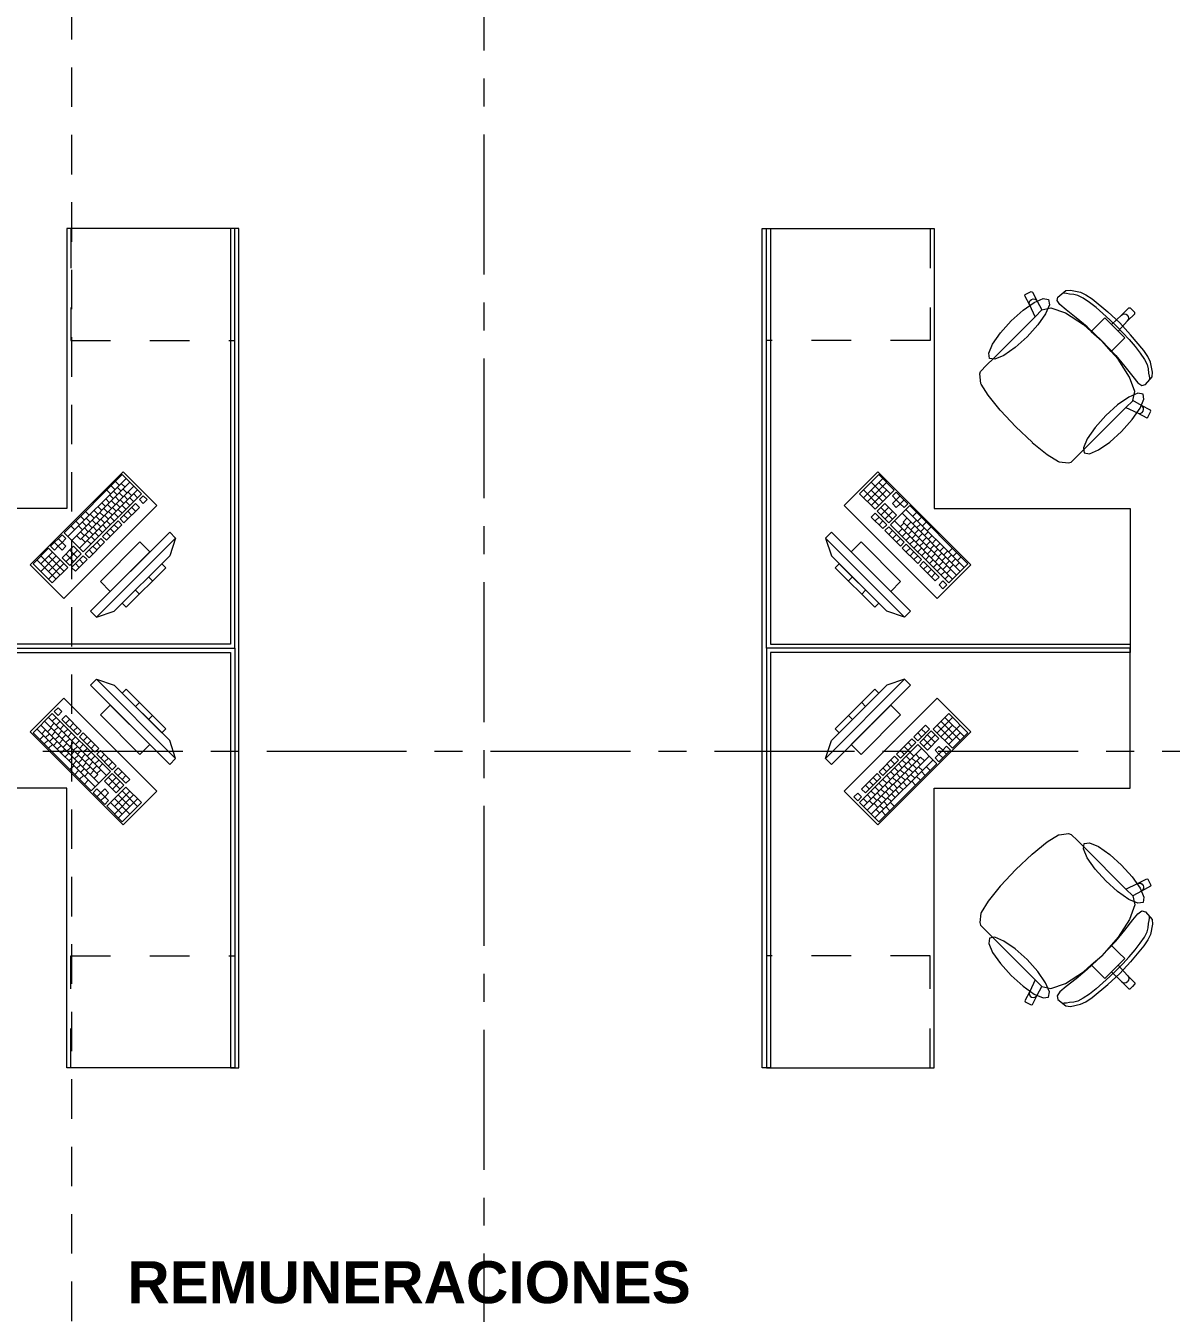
# Model space of a CAD drawing. Header units: inches. Extents: x -38 to 5698, y -33 to 92.
# Drawn here: x 129.905 to 133.999, y 32.398 to 37 of the extents above; entities that cross this region are included whole.
import ezdxf

# ---------------------------------------------------------------- set-up
doc = ezdxf.new("R2010")
doc.units = ezdxf.units.IN
doc.header["$MEASUREMENT"] = 0
for name, pattern in [('Hidden Line', [0.195611, 0.141111, -0.0545]), ('Punto & Raya', [0.65, 0.5, -0.075, 0, -0.075]), ('Rayas', [0.282222, 0.141111, -0.141111])]:
    doc.linetypes.add(name, pattern=pattern)
for name, color, linetype in [('02 _ ARQ _ ZON _ Espacio.3D', 7, 'Continuous'), ('08 _ STR _ EXT _ 09 Vigas', 7, 'Continuous'), ('Interior - Mobiliario', 7, 'Continuous'), ('Marcador - Secciones', 251, 'Continuous')]:
    doc.layers.add(name, color=color, linetype=linetype)
doc.styles.add('Estilo_Generado_1', font='swisseb.ttf')

msp = doc.modelspace()

# ---------------------------------------------------------------- linework, layer by layer
at = {"layer": '08 _ STR _ EXT _ 09 Vigas', "color": 251, "linetype": 'Hidden Line', "lineweight": 13}
msp.add_line((130.07, 30.2), (130.07, 39.4), dxfattribs=at)
at = {"layer": 'Interior - Mobiliario', "color": 175, "linetype": 'Rayas', "lineweight": 13}
for p, q in [((130.067, 36.275), (130.067, 35.875)), ((133.137, 36.275), (133.137, 35.875)), ((130.067, 35.875), (130.652, 35.875)), ((133.137, 35.875), (132.552, 35.875)), ((130.067, 33.275), (130.067, 33.675)), ((130.067, 33.675), (130.652, 33.675)), ((133.137, 33.675), (132.552, 33.675)), ((133.137, 33.275), (133.137, 33.675))]:
    msp.add_line(p, q, dxfattribs=at)
at = {"layer": 'Interior - Mobiliario', "color": 175, "linetype": 'Continuous', "lineweight": 13}
for p, q in [((130.667, 36.275), (130.637, 36.275)), ((130.637, 36.275), (130.637, 34.79)), ((130.667, 34.79), (130.667, 36.275)), ((132.537, 36.275), (132.567, 36.275)), ((132.537, 34.79), (132.537, 36.275)), ((132.567, 36.275), (132.567, 34.79)), ((133.4761, 36.0348), (133.4774, 36.0388)), ((133.4931, 36.0017), (133.4761, 36.0348)), ((133.4774, 36.0388), (133.4988, 36.0497)), ((133.4988, 36.0497), (133.5028, 36.0483)), ((133.5028, 36.0483), (133.5198, 36.0152)), ((133.5942, 36.0303), (133.6221, 36.0535)), ((133.6168, 36.0439), (133.6123, 36.0447)), ((133.6248, 36.0431), (133.6168, 36.0439)), ((133.6221, 36.0535), (133.6388, 36.0554)), ((133.6356, 36.041), (133.6248, 36.0431)), ((133.651, 36.0399), (133.6356, 36.041)), ((133.6388, 36.0554), (133.675, 36.0476)), ((133.6657, 36.036), (133.651, 36.0399)), ((133.6846, 36.026), (133.6657, 36.036)), ((133.675, 36.0476), (133.6942, 36.0386)), ((133.6942, 36.0386), (133.7159, 36.0237)), ((133.4915, 36.0074), (133.4921, 36.0132)), ((133.4931, 36.0017), (133.4915, 36.0074)), ((133.4921, 36.0132), (133.495, 36.0183)), ((133.5127, 35.9599), (133.4931, 36.0017)), ((133.495, 36.0183), (133.4996, 36.0219)), ((133.4996, 36.0219), (133.5052, 36.0234)), ((133.5052, 36.0234), (133.511, 36.0227)), ((133.511, 36.0227), (133.5162, 36.0198)), ((133.5162, 36.0198), (133.5198, 36.0152)), ((133.5198, 36.0152), (133.5371, 35.9842)), ((133.5371, 35.9842), (133.5691, 35.9917)), ((133.5691, 35.9917), (133.621, 35.9733)), ((133.5908, 36.0174), (133.5942, 36.0303)), ((133.6008, 36.0031), (133.5908, 36.0174)), ((133.6231, 35.9845), (133.6008, 36.0031)), ((133.7064, 36.0112), (133.6846, 36.026)), ((133.7302, 35.9926), (133.7064, 36.0112)), ((133.7159, 36.0237), (133.7726, 35.9769)), ((133.755, 35.9714), (133.7302, 35.9926)), ((133.8217, 35.9661), (133.8478, 35.9922)), ((133.8478, 35.9922), (133.852, 35.9921)), ((133.852, 35.9921), (133.8606, 35.9836)), ((133.3648, 35.8121), (133.5127, 35.9599)), ((133.5369, 35.9842), (133.5127, 35.9599)), ((133.5369, 35.9842), (133.5371, 35.9842)), ((133.621, 35.9733), (133.6849, 35.932)), ((133.6592, 35.9565), (133.6231, 35.9845)), ((133.6986, 35.9238), (133.6592, 35.9565)), ((133.7404, 35.9346), (133.7615, 35.9557)), ((133.7796, 35.9489), (133.755, 35.9714)), ((133.7615, 35.9557), (133.7852, 35.9321)), ((133.7726, 35.9769), (133.8148, 35.9378)), ((133.803, 35.9261), (133.7796, 35.9489)), ((133.7852, 35.9321), (133.8217, 35.9661)), ((133.8091, 35.9082), (133.8431, 35.9447)), ((133.8217, 35.9661), (133.8266, 35.9693)), ((133.8266, 35.9693), (133.8323, 35.9704)), ((133.8323, 35.9704), (133.8381, 35.9692)), ((133.8381, 35.9692), (133.843, 35.966)), ((133.8462, 35.9611), (133.843, 35.966)), ((133.8431, 35.9447), (133.8691, 35.9708)), ((133.8431, 35.9447), (133.8463, 35.9496)), ((133.8474, 35.9553), (133.8462, 35.9611)), ((133.8463, 35.9496), (133.8474, 35.9553)), ((133.8691, 35.9751), (133.8606, 35.9836)), ((133.8691, 35.9708), (133.8691, 35.9751)), ((133.6849, 35.932), (133.713, 35.9072)), ((133.7513, 35.8743), (133.6986, 35.9238)), ((133.713, 35.9072), (133.7404, 35.9346)), ((133.713, 35.9072), (133.7509, 35.8739)), ((133.7852, 35.9321), (133.7971, 35.9201)), ((133.8091, 35.9082), (133.7971, 35.9201)), ((133.803, 35.9261), (133.8259, 35.9026)), ((133.8327, 35.8846), (133.8091, 35.9082)), ((133.8539, 35.8956), (133.8148, 35.9378)), ((133.8259, 35.9026), (133.8484, 35.878)), ((133.7842, 35.836), (133.7509, 35.8739)), ((133.7513, 35.8743), (133.8008, 35.8216)), ((133.7842, 35.836), (133.8115, 35.8634)), ((133.8115, 35.8634), (133.8327, 35.8846)), ((133.8484, 35.878), (133.8696, 35.8532)), ((133.9007, 35.8389), (133.8539, 35.8956)), ((133.8696, 35.8532), (133.8882, 35.8294)), ((133.3393, 35.7866), (133.3648, 35.8121)), ((133.809, 35.8079), (133.7842, 35.836)), ((133.8008, 35.8216), (133.8335, 35.7823)), ((133.8503, 35.7441), (133.809, 35.8079)), ((133.8882, 35.8294), (133.903, 35.8076)), ((133.9156, 35.8172), (133.9007, 35.8389)), ((133.903, 35.8076), (133.913, 35.7887)), ((133.9246, 35.798), (133.9156, 35.8172)), ((133.3145, 35.7553), (133.3174, 35.7646)), ((133.3174, 35.7646), (133.3393, 35.7866)), ((133.8335, 35.7823), (133.8614, 35.7461)), ((133.913, 35.7887), (133.9169, 35.774)), ((133.9169, 35.774), (133.918, 35.7586)), ((133.918, 35.7586), (133.9201, 35.7478)), ((133.9324, 35.7618), (133.9246, 35.798)), ((133.9305, 35.7451), (133.9324, 35.7618)), ((133.3185, 35.7214), (133.3145, 35.7553)), ((133.3194, 35.7193), (133.3185, 35.7214)), ((133.3443, 35.6792), (133.3194, 35.7193)), ((133.8686, 35.6921), (133.8503, 35.7441)), ((133.8614, 35.7461), (133.8801, 35.7238)), ((133.8801, 35.7238), (133.8944, 35.7138)), ((133.8944, 35.7138), (133.9073, 35.7172)), ((133.9073, 35.7172), (133.9305, 35.7451)), ((133.9201, 35.7478), (133.9208, 35.7398)), ((133.9208, 35.7398), (133.9216, 35.7353)), ((133.3879, 35.6256), (133.3443, 35.6792)), ((133.8612, 35.6601), (133.8686, 35.6921)), ((133.3885, 35.6247), (133.3879, 35.6256)), ((133.4434, 35.5664), (133.3885, 35.6247)), ((133.6891, 35.4878), (133.8369, 35.6357)), ((133.8612, 35.6599), (133.8369, 35.6357)), ((133.8369, 35.6357), (133.8787, 35.6161)), ((133.8612, 35.6599), (133.8612, 35.6601)), ((133.8922, 35.6428), (133.8612, 35.6601)), ((133.8968, 35.6392), (133.8922, 35.6428)), ((133.9253, 35.6259), (133.8922, 35.6428)), ((133.8953, 35.618), (133.8989, 35.6226)), ((133.8997, 35.6341), (133.8968, 35.6392)), ((133.8989, 35.6226), (133.9004, 35.6282)), ((133.9004, 35.6282), (133.8997, 35.6341)), ((133.9158, 35.6004), (133.9266, 35.6218)), ((133.9266, 35.6218), (133.9253, 35.6259)), ((133.8787, 35.6161), (133.8843, 35.6145)), ((133.8787, 35.6161), (133.9118, 35.5991)), ((133.8843, 35.6145), (133.8902, 35.6152)), ((133.8902, 35.6152), (133.8953, 35.618)), ((133.9118, 35.5991), (133.9158, 35.6004)), ((133.4434, 35.5664), (133.5017, 35.5116)), ((133.5017, 35.5116), (133.5026, 35.5109)), ((133.5026, 35.5109), (133.5562, 35.4673)), ((133.6636, 35.4623), (133.6891, 35.4878)), ((133.5562, 35.4673), (133.5963, 35.4424)), ((133.5963, 35.4424), (133.5984, 35.4415)), ((133.5984, 35.4415), (133.6323, 35.4375)), ((133.6323, 35.4375), (133.6416, 35.4404)), ((133.6416, 35.4404), (133.6636, 35.4623)), ((130.25, 35.3955), (130.0423, 35.1878)), ((130.3186, 35.3269), (130.25, 35.3955)), ((132.954, 35.3955), (132.8854, 35.3269)), ((133.0093, 35.3401), (132.954, 35.3955)), ((130.2637, 35.3817), (130.056, 35.174)), ((130.2774, 35.368), (130.0697, 35.1603)), ((130.2912, 35.3543), (130.1008, 35.1639)), ((130.2102, 35.3557), (130.2239, 35.3419)), ((130.2258, 35.3712), (130.2395, 35.3575)), ((130.2326, 35.3506), (130.2463, 35.3369)), ((130.2464, 35.3644), (130.2601, 35.3507)), ((130.2532, 35.3438), (130.2669, 35.3301)), ((132.9678, 35.3816), (132.8992, 35.313)), ((132.9817, 35.3678), (132.9131, 35.2992)), ((132.9819, 35.3126), (132.9265, 35.368)), ((132.9956, 35.3264), (132.9541, 35.3679)), ((130.3049, 35.3406), (130.0972, 35.1329)), ((130.1109, 35.1192), (130.3186, 35.3269)), ((130.191, 35.309), (130.2047, 35.2953)), ((130.1946, 35.3401), (130.2083, 35.3264)), ((130.2049, 35.3229), (130.2186, 35.3092)), ((130.2117, 35.3023), (130.2254, 35.2885)), ((130.2187, 35.3367), (130.2324, 35.323)), ((130.2255, 35.3161), (130.2392, 35.3024)), ((130.2394, 35.33), (130.2531, 35.3162)), ((130.2427, 35.3059), (130.2564, 35.2921)), ((130.2565, 35.3197), (130.2703, 35.306)), ((130.2633, 35.2991), (130.277, 35.2854)), ((130.2704, 35.3336), (130.2841, 35.3198)), ((130.2772, 35.3129), (130.2909, 35.2992)), ((130.291, 35.3268), (130.3047, 35.313)), ((130.3254, 35.32), (130.3116, 35.3062)), ((130.3116, 35.3062), (130.3253, 35.2925)), ((130.3253, 35.2925), (130.3392, 35.3063)), ((130.3392, 35.3063), (130.3254, 35.32)), ((132.8854, 35.3269), (132.9408, 35.2715)), ((132.9545, 35.2852), (132.8991, 35.3406)), ((132.9682, 35.2989), (132.9267, 35.3405)), ((132.9818, 35.3402), (132.9269, 35.2854)), ((132.9408, 35.2715), (133.0093, 35.3401)), ((133.0163, 35.3331), (133.0026, 35.3194)), ((133.0026, 35.3194), (133.0164, 35.3056)), ((133.0164, 35.3056), (133.0027, 35.2919)), ((133.0578, 35.2916), (133.0163, 35.3331)), ((133.0301, 35.3193), (133.0164, 35.3056)), ((133.0303, 35.2917), (133.0164, 35.3056)), ((133.044, 35.3055), (133.0303, 35.2917)), ((130.1185, 35.2639), (130.1322, 35.2502)), ((130.1356, 35.2537), (130.1494, 35.2399)), ((130.1495, 35.2675), (130.1632, 35.2538)), ((130.1633, 35.2814), (130.177, 35.2676)), ((130.1701, 35.2607), (130.1838, 35.247)), ((130.1772, 35.2952), (130.1909, 35.2815)), ((130.184, 35.2746), (130.1977, 35.2609)), ((130.1978, 35.2884), (130.2115, 35.2747)), ((130.2011, 35.2643), (130.2149, 35.2506)), ((130.215, 35.2782), (130.2287, 35.2644)), ((130.2218, 35.2575), (130.2355, 35.2438)), ((130.2288, 35.292), (130.2426, 35.2783)), ((130.2356, 35.2714), (130.2493, 35.2577)), ((130.2977, 35.2923), (130.2424, 35.237)), ((130.2495, 35.2852), (130.2632, 35.2715)), ((130.2561, 35.2232), (130.3115, 35.2786)), ((130.2701, 35.2646), (130.2838, 35.2509)), ((130.2839, 35.2785), (130.2976, 35.2648)), ((130.3115, 35.2786), (130.2977, 35.2923)), ((132.9408, 35.2577), (132.9271, 35.244)), ((132.9824, 35.2162), (132.9408, 35.2577)), ((132.9751, 35.292), (132.9477, 35.2646)), ((132.9477, 35.2646), (132.9892, 35.223)), ((133.003, 35.2368), (132.9614, 35.2783)), ((132.989, 35.2782), (132.9615, 35.2507)), ((133.0167, 35.2505), (132.9751, 35.292)), ((133.0028, 35.2643), (132.9754, 35.2369)), ((133.0647, 35.2847), (132.9962, 35.2161)), ((133.0027, 35.2919), (133.0165, 35.278)), ((133.0165, 35.278), (133.0303, 35.2917)), ((133.0303, 35.2917), (133.0441, 35.2779)), ((133.245, 35.0495), (133.0373, 35.2573)), ((133.0441, 35.2779), (133.0578, 35.2916)), ((133.2587, 35.0633), (133.051, 35.271)), ((133.2724, 35.077), (133.0647, 35.2847)), ((133.089, 35.2604), (133.0753, 35.2467)), ((130.0665, 35.212), (130.0803, 35.1983)), ((130.0838, 35.2293), (130.0976, 35.2156)), ((130.0941, 35.2121), (130.1078, 35.1984)), ((130.1012, 35.2466), (130.1149, 35.2329)), ((130.1079, 35.226), (130.1217, 35.2123)), ((130.1218, 35.2398), (130.1355, 35.2261)), ((130.1286, 35.2192), (130.1423, 35.2055)), ((130.1424, 35.233), (130.1561, 35.2193)), ((130.1458, 35.2089), (130.1595, 35.1952)), ((130.1563, 35.2469), (130.17, 35.2332)), ((130.1596, 35.2228), (130.1733, 35.2091)), ((130.1735, 35.2366), (130.1872, 35.2229)), ((130.2354, 35.23), (130.18, 35.1746)), ((130.1802, 35.216), (130.194, 35.2023)), ((130.1873, 35.2505), (130.201, 35.2368)), ((130.1938, 35.1609), (130.2491, 35.2163)), ((130.1941, 35.2298), (130.2078, 35.2161)), ((130.2079, 35.2437), (130.2217, 35.23)), ((130.2216, 35.2162), (130.2353, 35.2025)), ((130.2491, 35.2163), (130.2354, 35.23)), ((130.2424, 35.237), (130.2561, 35.2232)), ((130.2562, 35.2508), (130.2699, 35.2371)), ((132.9271, 35.244), (132.9687, 35.2025)), ((132.9547, 35.2439), (132.941, 35.2302)), ((132.9685, 35.23), (132.9548, 35.2163)), ((132.9687, 35.2025), (132.9824, 35.2162)), ((132.9893, 35.2093), (132.9756, 35.1955)), ((132.9892, 35.223), (133.0167, 35.2505)), ((133.0447, 35.1539), (132.9893, 35.2093)), ((132.9962, 35.2161), (133.2039, 35.0084)), ((133.2176, 35.0221), (133.0099, 35.2298)), ((133.0444, 35.2228), (133.0307, 35.2091)), ((133.0546, 35.2399), (133.0409, 35.2262)), ((133.2313, 35.0358), (133.0409, 35.2262)), ((133.0582, 35.2089), (133.0445, 35.1952)), ((133.0685, 35.2261), (133.0548, 35.2124)), ((133.0823, 35.2123), (133.0686, 35.1985)), ((133.0891, 35.2329), (133.0754, 35.2192)), ((133.103, 35.219), (133.0892, 35.2053)), ((133.1063, 35.2431), (133.0926, 35.2294)), ((133.1236, 35.2258), (133.1099, 35.2121)), ((133.1409, 35.2085), (133.1272, 35.1948)), ((130.0354, 35.1808), (129.9938, 35.1393)), ((130.0215, 35.167), (130.0352, 35.1533)), ((130.0352, 35.1533), (130.0491, 35.1671)), ((130.0491, 35.1671), (130.0354, 35.1808)), ((130.0423, 35.1878), (130.1109, 35.1192)), ((130.087, 35.1776), (130.1008, 35.1639)), ((130.1009, 35.1915), (130.1146, 35.1778)), ((130.1042, 35.1674), (130.1179, 35.1537)), ((130.1147, 35.2053), (130.1284, 35.1916)), ((130.1731, 35.1677), (130.1177, 35.1123)), ((130.1181, 35.1812), (130.1318, 35.1675)), ((130.1249, 35.1606), (130.1386, 35.1469)), ((130.1319, 35.1951), (130.1456, 35.1814)), ((130.4197, 35.1901), (130.1368, 34.9073)), ((130.1387, 35.1744), (130.1524, 35.1607)), ((130.1525, 35.1883), (130.1663, 35.1746)), ((130.1581, 34.8861), (130.4409, 35.1689)), ((130.1664, 35.2021), (130.1801, 35.1884)), ((130.1868, 35.154), (130.1731, 35.1677)), ((130.18, 35.1746), (130.1938, 35.1609)), ((130.1939, 35.1885), (130.2076, 35.1748)), ((130.2077, 35.2023), (130.2215, 35.1886)), ((130.4409, 35.1689), (130.4197, 35.1901)), ((130.4409, 35.1689), (130.4197, 35.1053)), ((132.7843, 35.1901), (132.7631, 35.1689)), ((132.7631, 35.1689), (133.0459, 34.8861)), ((132.7631, 35.1689), (132.7843, 35.1053)), ((133.0671, 34.9073), (132.7843, 35.1901)), ((132.9756, 35.1955), (133.031, 35.1402)), ((133.0032, 35.1954), (132.9894, 35.1817)), ((133.017, 35.1816), (133.0033, 35.1678)), ((133.0309, 35.1677), (133.0171, 35.154)), ((133.0376, 35.2021), (133.0239, 35.1884)), ((133.0514, 35.1883), (133.0377, 35.1746)), ((133.0653, 35.1744), (133.0516, 35.1607)), ((133.0721, 35.1951), (133.0583, 35.1814)), ((133.0791, 35.1606), (133.0654, 35.1469)), ((133.0859, 35.1812), (133.0722, 35.1675)), ((133.0962, 35.1984), (133.0824, 35.1847)), ((133.0998, 35.1674), (133.086, 35.1537)), ((133.11, 35.1846), (133.0963, 35.1708)), ((133.1168, 35.2052), (133.1031, 35.1915)), ((133.1239, 35.1707), (133.1101, 35.157)), ((133.1306, 35.1913), (133.1169, 35.1776)), ((133.1445, 35.1775), (133.1308, 35.1638)), ((133.1583, 35.1637), (133.1446, 35.1499)), ((129.9869, 35.1324), (129.9315, 35.077)), ((130.0006, 35.1186), (129.9591, 35.0771)), ((130.0555, 35.0638), (129.9869, 35.1324)), ((129.9938, 35.1393), (130.0076, 35.1256)), ((130.0076, 35.1256), (130.0214, 35.1394)), ((130.0077, 35.1531), (130.0214, 35.1394)), ((130.0352, 35.1533), (130.0214, 35.1394)), ((130.0214, 35.1394), (130.0351, 35.1257)), ((130.0765, 35.1397), (130.035, 35.0981)), ((130.0351, 35.1257), (130.049, 35.1396)), ((130.049, 35.1396), (130.0352, 35.1533)), ((130.0902, 35.126), (130.0487, 35.0844)), ((130.0627, 35.1258), (130.0901, 35.0984)), ((130.1039, 35.1123), (130.0765, 35.1397)), ((130.1314, 35.0986), (130.1868, 35.154)), ((130.1316, 35.1262), (130.1453, 35.1125)), ((130.1454, 35.14), (130.1591, 35.1263)), ((130.1593, 35.1539), (130.173, 35.1402)), ((130.3136, 35.1548), (130.1722, 35.0134)), ((130.2075, 34.978), (130.349, 35.1194)), ((130.349, 35.1194), (130.3136, 35.1548)), ((132.8904, 35.1548), (132.855, 35.1194)), ((132.855, 35.1194), (132.9964, 34.978)), ((133.0318, 35.0134), (132.8904, 35.1548)), ((133.031, 35.1402), (133.0447, 35.1539)), ((133.0516, 35.1469), (133.0379, 35.1332)), ((133.0379, 35.1332), (133.0933, 35.0778)), ((133.107, 35.0916), (133.0516, 35.1469)), ((133.0655, 35.1331), (133.0518, 35.1194)), ((133.0793, 35.1192), (133.0656, 35.1055)), ((133.093, 35.1467), (133.0793, 35.133)), ((133.1068, 35.1329), (133.0931, 35.1192)), ((133.1136, 35.1535), (133.0999, 35.1398)), ((133.1207, 35.119), (133.1069, 35.1053)), ((133.1275, 35.1397), (133.1137, 35.126)), ((133.1377, 35.1569), (133.124, 35.1431)), ((133.1413, 35.1258), (133.1276, 35.1121)), ((133.1516, 35.143), (133.1378, 35.1293)), ((133.1654, 35.1292), (133.1517, 35.1155)), ((133.1722, 35.1498), (133.1585, 35.1361)), ((133.1792, 35.1153), (133.1655, 35.1016)), ((133.186, 35.136), (133.1723, 35.1222)), ((133.1999, 35.1221), (133.1862, 35.1084)), ((133.2171, 35.1324), (133.2033, 35.1186)), ((133.2326, 35.1168), (133.2189, 35.1031)), ((129.9315, 35.077), (130.0001, 35.0084)), ((129.9454, 35.0908), (130.0139, 35.0222)), ((130.0143, 35.1049), (129.959, 35.0495)), ((129.9592, 35.1047), (130.0278, 35.0361)), ((130.0418, 35.0775), (129.9864, 35.0221)), ((130.0281, 35.0912), (129.9865, 35.0497)), ((129.9868, 35.1048), (130.0416, 35.0499)), ((130.035, 35.0981), (130.0624, 35.0707)), ((130.0488, 35.112), (130.0763, 35.0846)), ((130.0624, 35.0707), (130.1039, 35.1123)), ((130.1108, 35.1054), (130.0693, 35.0639)), ((130.083, 35.0501), (130.1245, 35.0917)), ((130.0831, 35.0777), (130.0968, 35.064)), ((130.097, 35.0916), (130.1107, 35.0778)), ((130.1245, 35.0917), (130.1108, 35.1054)), ((130.1177, 35.1123), (130.1314, 35.0986)), ((130.4197, 35.1053), (130.2217, 34.9073)), ((130.3914, 35.077), (130.25, 34.9356)), ((130.4055, 35.0629), (130.3914, 35.077)), ((132.9823, 34.9073), (132.7843, 35.1053)), ((132.8126, 35.077), (132.7984, 35.0629)), ((132.954, 34.9356), (132.8126, 35.077)), ((133.0932, 35.1054), (133.0795, 35.0917)), ((133.0933, 35.0778), (133.107, 35.0916)), ((133.1139, 35.0846), (133.1002, 35.0709)), ((133.1002, 35.0709), (133.1556, 35.0155)), ((133.1693, 35.0292), (133.1139, 35.0846)), ((133.1278, 35.0708), (133.1141, 35.0571)), ((133.1345, 35.1052), (133.1208, 35.0915)), ((133.1484, 35.0914), (133.1346, 35.0776)), ((133.1551, 35.112), (133.1414, 35.0983)), ((133.1622, 35.0775), (133.1485, 35.0638)), ((133.169, 35.0981), (133.1553, 35.0844)), ((133.1828, 35.0843), (133.1691, 35.0706)), ((133.1931, 35.1015), (133.1794, 35.0878)), ((133.1967, 35.0704), (133.183, 35.0567)), ((133.2069, 35.0876), (133.1932, 35.0739)), ((133.2137, 35.1083), (133.2, 35.0945)), ((133.2039, 35.0084), (133.2724, 35.077)), ((133.2208, 35.0738), (133.2071, 35.0601)), ((133.2276, 35.0944), (133.2139, 35.0807)), ((133.2414, 35.0806), (133.2277, 35.0669)), ((133.2482, 35.1012), (133.2345, 35.0875)), ((130.0001, 35.0084), (130.0555, 35.0638)), ((130.0693, 35.0639), (130.083, 35.0501)), ((130.2641, 34.9214), (130.4055, 35.0629)), ((130.3443, 35.0299), (130.3584, 35.0157)), ((132.7984, 35.0629), (132.9399, 34.9214)), ((132.8597, 35.0299), (132.8456, 35.0157)), ((133.1416, 35.0569), (133.1279, 35.0432)), ((133.1555, 35.0431), (133.1418, 35.0294)), ((133.1556, 35.0155), (133.1693, 35.0292)), ((133.1761, 35.0637), (133.1623, 35.0499)), ((133.1899, 35.0498), (133.1762, 35.0361)), ((133.2037, 35.036), (133.19, 35.0222)), ((133.2105, 35.0566), (133.1968, 35.0429)), ((130.1722, 35.0134), (130.2075, 34.978)), ((130.2971, 34.9827), (130.3113, 34.9686)), ((132.9069, 34.9827), (132.8927, 34.9686)), ((132.9964, 34.978), (133.0318, 35.0134)), ((133.1832, 35.0154), (133.1695, 35.0017)), ((133.1695, 35.0017), (133.1833, 34.9878)), ((133.197, 35.0015), (133.1832, 35.0154)), ((133.1833, 34.9878), (133.197, 35.0015)), ((130.25, 34.9356), (130.2641, 34.9214)), ((132.9399, 34.9214), (132.954, 34.9356)), ((130.1368, 34.9073), (130.1581, 34.8861)), ((130.1581, 34.8861), (130.2217, 34.9073)), ((133.0459, 34.8861), (132.9823, 34.9073)), ((133.0459, 34.8861), (133.0671, 34.9073)), ((130.637, 34.79), (129.352, 34.79)), ((129.352, 34.76), (130.637, 34.76)), ((130.637, 34.76), (130.637, 33.275)), ((130.667, 34.76), (130.667, 34.79)), ((130.667, 33.275), (130.667, 34.76)), ((132.537, 34.76), (132.537, 34.79)), ((132.537, 33.275), (132.537, 34.76)), ((132.567, 34.79), (133.852, 34.79)), ((132.567, 34.76), (132.567, 33.275)), ((133.852, 34.76), (132.567, 34.76)), ((133.852, 34.79), (133.852, 34.76)), ((130.1581, 34.6639), (130.1368, 34.6427)), ((130.4409, 34.3811), (130.1581, 34.6639)), ((130.1581, 34.6639), (130.2217, 34.6427)), ((133.0459, 34.6639), (132.7631, 34.3811)), ((133.0459, 34.6639), (132.9823, 34.6427)), ((133.0671, 34.6427), (133.0459, 34.6639)), ((130.1368, 34.6427), (130.4197, 34.3599)), ((130.2217, 34.6427), (130.4197, 34.4447)), ((130.2641, 34.6286), (130.25, 34.6144)), ((130.25, 34.6144), (130.3914, 34.473)), ((130.4055, 34.4871), (130.2641, 34.6286)), ((132.7843, 34.3599), (133.0671, 34.6427)), ((132.7843, 34.4447), (132.9823, 34.6427)), ((132.9399, 34.6286), (132.7984, 34.4871)), ((132.8126, 34.473), (132.954, 34.6144)), ((132.954, 34.6144), (132.9399, 34.6286)), ((130.0207, 34.5622), (130.0069, 34.5485)), ((130.0345, 34.5483), (130.0207, 34.5622)), ((130.2075, 34.572), (130.1722, 34.5366)), ((130.349, 34.4306), (130.2075, 34.572)), ((130.2971, 34.5673), (130.3113, 34.5814)), ((132.9964, 34.572), (132.855, 34.4306)), ((132.9069, 34.5673), (132.8927, 34.5814)), ((133.0318, 34.5366), (132.9964, 34.572)), ((130.0001, 34.5416), (129.9315, 34.473)), ((129.9864, 34.5279), (130.1941, 34.3202)), ((130.2078, 34.3339), (130.0001, 34.5416)), ((130.0002, 34.514), (130.0139, 34.5278)), ((130.0069, 34.5485), (130.0208, 34.5346)), ((130.0208, 34.5346), (130.0345, 34.5483)), ((130.0484, 34.5345), (130.0346, 34.5208)), ((130.0346, 34.5208), (130.09, 34.4654)), ((130.1037, 34.4791), (130.0484, 34.5345)), ((130.0485, 34.5069), (130.0622, 34.5206)), ((130.1722, 34.5366), (130.3136, 34.3952)), ((130.3443, 34.5201), (130.3584, 34.5343)), ((132.8597, 34.5201), (132.8456, 34.5343)), ((132.8904, 34.3952), (133.0318, 34.5366)), ((133.2039, 34.5416), (133.1485, 34.4862)), ((133.1622, 34.4725), (133.2176, 34.5279)), ((133.2586, 34.4592), (133.19, 34.5278)), ((133.2724, 34.473), (133.2039, 34.5416)), ((129.9315, 34.473), (130.1392, 34.2653)), ((129.9452, 34.4867), (130.1529, 34.279)), ((129.959, 34.5005), (130.1667, 34.2927)), ((129.9625, 34.4694), (129.9763, 34.4831)), ((129.9727, 34.5142), (130.1631, 34.3238)), ((129.9764, 34.4556), (129.9901, 34.4693)), ((129.9832, 34.4762), (129.9969, 34.4899)), ((129.9934, 34.4934), (130.0071, 34.5071)), ((129.997, 34.4624), (130.0107, 34.4761)), ((130.0073, 34.4796), (130.021, 34.4933)), ((130.0141, 34.5002), (130.0278, 34.5139)), ((130.0211, 34.4657), (130.0348, 34.4794)), ((130.0279, 34.4863), (130.0416, 34.5001)), ((130.0418, 34.4725), (130.0555, 34.4862)), ((130.0556, 34.4586), (130.0693, 34.4724)), ((130.0623, 34.4931), (130.0761, 34.5068)), ((130.0762, 34.4792), (130.0899, 34.4929)), ((130.09, 34.4654), (130.1037, 34.4791)), ((130.1107, 34.4722), (130.097, 34.4584)), ((130.1661, 34.4168), (130.1107, 34.4722)), ((130.3914, 34.473), (130.4055, 34.4871)), ((132.7984, 34.4871), (132.8126, 34.473)), ((133.121, 34.4999), (133.0795, 34.4583)), ((133.0932, 34.4446), (133.1347, 34.4861)), ((133.107, 34.4584), (133.0933, 34.4722)), ((133.1416, 34.4793), (133.1, 34.4377)), ((133.1209, 34.4723), (133.1071, 34.486)), ((133.1347, 34.4861), (133.121, 34.4999)), ((133.169, 34.4519), (133.1416, 34.4793)), ((133.1485, 34.4862), (133.2171, 34.4176)), ((133.2172, 34.4452), (133.1623, 34.5001)), ((133.1759, 34.4588), (133.2175, 34.5003)), ((133.2448, 34.4453), (133.1762, 34.5139)), ((133.1896, 34.4451), (133.245, 34.5005)), ((133.2033, 34.4314), (133.2449, 34.4729)), ((133.2171, 34.4176), (133.2724, 34.473)), ((129.9558, 34.4488), (129.9695, 34.4625)), ((129.9713, 34.4332), (129.985, 34.4469)), ((129.9869, 34.4176), (130.0006, 34.4314)), ((129.9902, 34.4417), (130.004, 34.4555)), ((130.0041, 34.4279), (130.0178, 34.4416)), ((130.0109, 34.4485), (130.0246, 34.4622)), ((130.0179, 34.414), (130.0317, 34.4278)), ((130.0247, 34.4347), (130.0384, 34.4484)), ((130.035, 34.4519), (130.0487, 34.4656)), ((130.0386, 34.4208), (130.0523, 34.4345)), ((130.0488, 34.438), (130.0625, 34.4517)), ((130.0627, 34.4242), (130.0764, 34.4379)), ((130.0695, 34.4448), (130.0832, 34.4585)), ((130.0765, 34.4103), (130.0902, 34.424)), ((130.0833, 34.431), (130.097, 34.4447)), ((130.097, 34.4584), (130.1523, 34.4031)), ((130.0972, 34.4171), (130.1109, 34.4308)), ((130.1108, 34.4446), (130.1245, 34.4583)), ((130.1247, 34.4308), (130.1384, 34.4445)), ((130.1385, 34.4169), (130.1522, 34.4306)), ((130.3136, 34.3952), (130.349, 34.4306)), ((130.4409, 34.3811), (130.4197, 34.4447)), ((132.7631, 34.3811), (132.7843, 34.4447)), ((132.855, 34.4306), (132.8904, 34.3952)), ((133.0931, 34.4308), (132.8854, 34.2231)), ((133.0725, 34.4514), (133.0171, 34.396)), ((133.0309, 34.3823), (133.0862, 34.4377)), ((133.0585, 34.41), (133.0448, 34.4237)), ((133.0724, 34.4238), (133.0587, 34.4375)), ((133.0862, 34.4377), (133.0725, 34.4514)), ((133.0795, 34.4583), (133.0932, 34.4446)), ((133.1617, 34.3623), (133.0931, 34.4308)), ((133.1, 34.4377), (133.1275, 34.4103)), ((133.1137, 34.424), (133.1553, 34.4656)), ((133.1413, 34.4242), (133.1139, 34.4516)), ((133.1275, 34.4103), (133.169, 34.4519)), ((133.1551, 34.438), (133.1277, 34.4654)), ((133.1689, 34.4243), (133.155, 34.4104)), ((133.1826, 34.4106), (133.1689, 34.4243)), ((133.1964, 34.4244), (133.1826, 34.4106)), ((133.2101, 34.4107), (133.1964, 34.4244)), ((130.0318, 34.4002), (130.0455, 34.4139)), ((130.0456, 34.3863), (130.0593, 34.4001)), ((130.0524, 34.407), (130.0661, 34.4207)), ((130.0595, 34.3725), (130.0732, 34.3862)), ((130.0663, 34.3931), (130.08, 34.4069)), ((130.0801, 34.3793), (130.0938, 34.393)), ((130.0904, 34.3965), (130.1041, 34.4102)), ((130.094, 34.3654), (130.1077, 34.3792)), ((130.1042, 34.3826), (130.1179, 34.3963)), ((130.111, 34.4033), (130.1247, 34.417)), ((130.1181, 34.3688), (130.1318, 34.3825)), ((130.1249, 34.3894), (130.1386, 34.4031)), ((130.1387, 34.3756), (130.1524, 34.3893)), ((130.1523, 34.4031), (130.1661, 34.4168)), ((130.173, 34.4098), (130.1593, 34.3961)), ((130.1593, 34.3961), (130.2147, 34.3407)), ((130.2284, 34.3545), (130.173, 34.4098)), ((130.1731, 34.3823), (130.1868, 34.396)), ((130.187, 34.3684), (130.2007, 34.3822)), ((130.4197, 34.3599), (130.4409, 34.3811)), ((132.7631, 34.3811), (132.7843, 34.3599)), ((132.8991, 34.2094), (133.1068, 34.4171)), ((132.9128, 34.1957), (133.1032, 34.3861)), ((132.9265, 34.182), (133.1342, 34.3897)), ((133.0102, 34.3891), (132.9548, 34.3337)), ((133.0239, 34.3754), (133.0102, 34.3891)), ((133.0171, 34.396), (133.0309, 34.3823)), ((133.0447, 34.3961), (133.031, 34.4098)), ((133.0653, 34.3756), (133.0516, 34.3893)), ((133.0791, 34.3894), (133.0654, 34.4031)), ((133.0859, 34.3688), (133.0722, 34.3825)), ((133.0998, 34.3826), (133.086, 34.3963)), ((133.1169, 34.3724), (133.1032, 34.3861)), ((133.1687, 34.3967), (133.1549, 34.3829)), ((133.1549, 34.3829), (133.1686, 34.3692)), ((133.155, 34.4104), (133.1687, 34.3967)), ((133.1686, 34.3692), (133.2101, 34.4107)), ((133.1687, 34.3967), (133.1826, 34.4106)), ((133.1824, 34.383), (133.1687, 34.3967)), ((133.1963, 34.3969), (133.1826, 34.4106)), ((130.0631, 34.3415), (130.0768, 34.3552)), ((130.0733, 34.3587), (130.087, 34.3724)), ((130.0804, 34.3242), (130.0941, 34.3379)), ((130.0872, 34.3448), (130.1009, 34.3585)), ((130.101, 34.331), (130.1147, 34.3447)), ((130.1078, 34.3516), (130.1215, 34.3653)), ((130.1217, 34.3377), (130.1354, 34.3515)), ((130.1319, 34.3549), (130.1456, 34.3686)), ((130.1355, 34.3239), (130.1492, 34.3376)), ((130.1392, 34.2653), (130.2078, 34.3339)), ((130.1458, 34.3411), (130.1595, 34.3548)), ((130.1525, 34.3617), (130.1663, 34.3754)), ((130.1596, 34.3272), (130.1733, 34.3409)), ((130.1664, 34.3479), (130.1801, 34.3616)), ((130.2008, 34.3546), (130.2145, 34.3683)), ((130.2147, 34.3407), (130.2284, 34.3545)), ((130.2353, 34.3475), (130.2216, 34.3338)), ((130.2216, 34.3338), (130.2631, 34.2923)), ((130.2768, 34.306), (130.2353, 34.3475)), ((130.2354, 34.32), (130.2491, 34.3337)), ((132.9402, 34.1683), (133.148, 34.376)), ((132.954, 34.1545), (133.1617, 34.3623)), ((132.9548, 34.3337), (132.9685, 34.32)), ((132.9685, 34.32), (133.0239, 34.3754)), ((132.9824, 34.3338), (132.9687, 34.3475)), ((132.9962, 34.3477), (132.9825, 34.3614)), ((133.0099, 34.3202), (132.9962, 34.3339)), ((133.0101, 34.3615), (132.9964, 34.3752)), ((133.0237, 34.334), (133.01, 34.3477)), ((133.0376, 34.3479), (133.0239, 34.3616)), ((133.0444, 34.3272), (133.0307, 34.3409)), ((133.0514, 34.3617), (133.0377, 34.3754)), ((133.0582, 34.3411), (133.0445, 34.3548)), ((133.0721, 34.3549), (133.0583, 34.3686)), ((133.0754, 34.3308), (133.0617, 34.3445)), ((133.0892, 34.3447), (133.0755, 34.3584)), ((133.096, 34.324), (133.0823, 34.3377)), ((133.1031, 34.3585), (133.0894, 34.3722)), ((133.1099, 34.3379), (133.0962, 34.3516)), ((133.1201, 34.3207), (133.1064, 34.3344)), ((133.1374, 34.338), (133.1237, 34.3517)), ((130.0977, 34.3069), (130.1114, 34.3206)), ((130.1149, 34.3171), (130.1286, 34.3308)), ((130.115, 34.2896), (130.1287, 34.3033)), ((130.1494, 34.3101), (130.1631, 34.3238)), ((130.2147, 34.327), (130.1873, 34.2995)), ((130.1873, 34.2995), (130.2288, 34.258)), ((130.201, 34.3132), (130.2426, 34.2717)), ((130.2011, 34.2857), (130.2286, 34.3131)), ((130.2563, 34.2854), (130.2147, 34.327)), ((130.215, 34.2718), (130.2424, 34.2993)), ((130.2288, 34.258), (130.2563, 34.2854)), ((130.2493, 34.3061), (130.263, 34.3198)), ((130.2631, 34.2923), (130.2768, 34.306)), ((132.9479, 34.3268), (132.8925, 34.2714)), ((132.9062, 34.2577), (132.9616, 34.313)), ((132.9201, 34.2715), (132.9064, 34.2852)), ((132.9339, 34.2854), (132.9202, 34.2991)), ((132.9478, 34.2992), (132.9341, 34.3129)), ((132.9616, 34.313), (132.9479, 34.3268)), ((132.9683, 34.2786), (132.9546, 34.2923)), ((132.9822, 34.2925), (132.9685, 34.3062)), ((132.989, 34.2718), (132.9753, 34.2856)), ((132.996, 34.3063), (132.9823, 34.32)), ((133.0028, 34.2857), (132.9891, 34.2994)), ((133.0167, 34.2995), (133.003, 34.3132)), ((133.02, 34.2754), (133.0063, 34.2891)), ((133.0305, 34.3134), (133.0168, 34.3271)), ((133.0338, 34.2893), (133.0201, 34.303)), ((133.0477, 34.3031), (133.034, 34.3168)), ((133.0545, 34.2825), (133.0408, 34.2962)), ((133.0615, 34.317), (133.0478, 34.3307)), ((133.0683, 34.2963), (133.0546, 34.3101)), ((133.0822, 34.3102), (133.0685, 34.3239)), ((133.0855, 34.2861), (133.0718, 34.2998)), ((133.1028, 34.3034), (133.0891, 34.3171)), ((130.1599, 34.2721), (130.1462, 34.2584)), ((130.1462, 34.2584), (130.1877, 34.2169)), ((130.1737, 34.2583), (130.1599, 34.2721)), ((130.16, 34.2445), (130.1737, 34.2583)), ((130.1874, 34.272), (130.1737, 34.2583)), ((130.1737, 34.2583), (130.1876, 34.2444)), ((130.1739, 34.2307), (130.1876, 34.2444)), ((130.2013, 34.2581), (130.1874, 34.272)), ((130.1876, 34.2444), (130.2013, 34.2581)), ((130.2014, 34.2306), (130.1876, 34.2444)), ((130.2632, 34.2785), (130.1946, 34.2099)), ((130.2222, 34.2098), (130.277, 34.2646)), ((130.2223, 34.1822), (130.2909, 34.2508)), ((130.2358, 34.2511), (130.2773, 34.2095)), ((130.2495, 34.2648), (130.3049, 34.2094)), ((130.3186, 34.2231), (130.2632, 34.2785)), ((132.8787, 34.2575), (132.8648, 34.2437)), ((132.8648, 34.2437), (132.8785, 34.23)), ((132.8785, 34.23), (132.8924, 34.2438)), ((132.8924, 34.2438), (132.8787, 34.2575)), ((132.8925, 34.2714), (132.9062, 34.2577)), ((132.9268, 34.2371), (132.9131, 34.2508)), ((132.9406, 34.2509), (132.9269, 34.2646)), ((132.9474, 34.2303), (132.9337, 34.244)), ((132.9545, 34.2648), (132.9408, 34.2785)), ((132.9613, 34.2441), (132.9476, 34.2579)), ((132.9751, 34.258), (132.9614, 34.2717)), ((132.9785, 34.2339), (132.9647, 34.2476)), ((132.9923, 34.2477), (132.9786, 34.2615)), ((132.9991, 34.2271), (132.9854, 34.2408)), ((133.0062, 34.2616), (132.9924, 34.2753)), ((133.0129, 34.241), (132.9992, 34.2547)), ((133.0268, 34.2548), (133.0131, 34.2685)), ((133.0406, 34.2686), (133.0269, 34.2824)), ((130.1877, 34.2169), (130.2014, 34.2306)), ((130.1946, 34.2099), (130.25, 34.1545)), ((130.2083, 34.2236), (130.2499, 34.1821)), ((130.2221, 34.2374), (130.2774, 34.182)), ((130.2362, 34.1684), (130.3047, 34.237)), ((130.25, 34.1545), (130.3186, 34.2231)), ((132.8854, 34.2231), (132.954, 34.1545)), ((132.9129, 34.2232), (132.8992, 34.237)), ((132.9336, 34.2164), (132.9199, 34.2302)), ((132.9508, 34.2062), (132.937, 34.2199)), ((132.9576, 34.1856), (132.9438, 34.1993)), ((132.9646, 34.22), (132.9509, 34.2338)), ((132.9714, 34.1994), (132.9577, 34.2131)), ((132.9852, 34.2133), (132.9715, 34.227)), ((132.9938, 34.1943), (132.9801, 34.2081)), ((133.0093, 34.2099), (132.9956, 34.2236)), ((132.9782, 34.1788), (132.9645, 34.1925)), ((133.5562, 34.0827), (133.5963, 34.1076)), ((133.5963, 34.1076), (133.5984, 34.1085)), ((133.5984, 34.1085), (133.6323, 34.1125)), ((133.6323, 34.1125), (133.6416, 34.1096)), ((133.6416, 34.1096), (133.6636, 34.0877)), ((133.5026, 34.0391), (133.5562, 34.0827)), ((133.6636, 34.0877), (133.6891, 34.0622)), ((133.6891, 34.0622), (133.8369, 33.9143)), ((133.4434, 33.9836), (133.5017, 34.0384)), ((133.5017, 34.0384), (133.5026, 34.0391)), ((133.4434, 33.9836), (133.3885, 33.9253)), ((133.3879, 33.9244), (133.3443, 33.8708)), ((133.3885, 33.9253), (133.3879, 33.9244)), ((133.8369, 33.9143), (133.8787, 33.9339)), ((133.8787, 33.9339), (133.9118, 33.9509)), ((133.8787, 33.9339), (133.8843, 33.9355)), ((133.8843, 33.9355), (133.8902, 33.9348)), ((133.8902, 33.9348), (133.8953, 33.932)), ((133.9253, 33.9241), (133.8922, 33.9072)), ((133.8953, 33.932), (133.8989, 33.9274)), ((133.8989, 33.9274), (133.9004, 33.9218)), ((133.9004, 33.9218), (133.8997, 33.9159)), ((133.9118, 33.9509), (133.9158, 33.9496)), ((133.9158, 33.9496), (133.9266, 33.9282)), ((133.9266, 33.9282), (133.9253, 33.9241)), ((133.8612, 33.8901), (133.8369, 33.9143)), ((133.8922, 33.9072), (133.8612, 33.8899)), ((133.8612, 33.8901), (133.8612, 33.8899)), ((133.8612, 33.8899), (133.8686, 33.8579)), ((133.8968, 33.9108), (133.8922, 33.9072)), ((133.8997, 33.9159), (133.8968, 33.9108)), ((133.3185, 33.8286), (133.3145, 33.7947)), ((133.3194, 33.8307), (133.3185, 33.8286)), ((133.3443, 33.8708), (133.3194, 33.8307)), ((133.8686, 33.8579), (133.8503, 33.8059)), ((133.8614, 33.8039), (133.8801, 33.8262)), ((133.8801, 33.8262), (133.8944, 33.8362)), ((133.8944, 33.8362), (133.9073, 33.8328)), ((133.9073, 33.8328), (133.9305, 33.8049)), ((133.3145, 33.7947), (133.3174, 33.7854)), ((133.3174, 33.7854), (133.3393, 33.7634)), ((133.8503, 33.8059), (133.809, 33.7421)), ((133.8335, 33.7677), (133.8614, 33.8039)), ((133.9169, 33.776), (133.918, 33.7914)), ((133.918, 33.7914), (133.9201, 33.8022)), ((133.9201, 33.8022), (133.9208, 33.8102)), ((133.9208, 33.8102), (133.9216, 33.8147)), ((133.9324, 33.7882), (133.9246, 33.752)), ((133.9305, 33.8049), (133.9324, 33.7882)), ((133.3393, 33.7634), (133.3648, 33.7379)), ((133.3648, 33.7379), (133.5127, 33.5901)), ((133.809, 33.7421), (133.7842, 33.714)), ((133.8008, 33.7284), (133.8335, 33.7677)), ((133.8882, 33.7206), (133.903, 33.7424)), ((133.903, 33.7424), (133.913, 33.7613)), ((133.913, 33.7613), (133.9169, 33.776)), ((133.9246, 33.752), (133.9156, 33.7328)), ((133.7842, 33.714), (133.7509, 33.6761)), ((133.7513, 33.6757), (133.8008, 33.7284)), ((133.7842, 33.714), (133.8115, 33.6866)), ((133.8484, 33.672), (133.8696, 33.6968)), ((133.9007, 33.7111), (133.8539, 33.6544)), ((133.8696, 33.6968), (133.8882, 33.7206)), ((133.9156, 33.7328), (133.9007, 33.7111)), ((133.6849, 33.618), (133.713, 33.6428)), ((133.7513, 33.6757), (133.6986, 33.6262)), ((133.713, 33.6428), (133.7509, 33.6761)), ((133.713, 33.6428), (133.7404, 33.6154)), ((133.8091, 33.6418), (133.7971, 33.6299)), ((133.803, 33.6239), (133.8259, 33.6474)), ((133.8327, 33.6654), (133.8091, 33.6418)), ((133.8091, 33.6418), (133.8431, 33.6053)), ((133.8115, 33.6866), (133.8327, 33.6654)), ((133.8539, 33.6544), (133.8148, 33.6122)), ((133.8259, 33.6474), (133.8484, 33.672)), ((133.621, 33.5767), (133.6849, 33.618)), ((133.6986, 33.6262), (133.6592, 33.5935)), ((133.7404, 33.6154), (133.7615, 33.5943)), ((133.7796, 33.6011), (133.755, 33.5786)), ((133.7615, 33.5943), (133.7852, 33.6179)), ((133.7726, 33.5731), (133.8148, 33.6122)), ((133.803, 33.6239), (133.7796, 33.6011)), ((133.7852, 33.6179), (133.7971, 33.6299)), ((133.7852, 33.6179), (133.8217, 33.5839)), ((133.8431, 33.6053), (133.8463, 33.6004)), ((133.8431, 33.6053), (133.8691, 33.5792)), ((133.8463, 33.6004), (133.8474, 33.5947)), ((133.5127, 33.5901), (133.4931, 33.5483)), ((133.5369, 33.5658), (133.5127, 33.5901)), ((133.5198, 33.5348), (133.5371, 33.5658)), ((133.5369, 33.5658), (133.5371, 33.5658)), ((133.5371, 33.5658), (133.5691, 33.5583)), ((133.5691, 33.5583), (133.621, 33.5767)), ((133.6231, 33.5655), (133.6008, 33.5469)), ((133.6592, 33.5935), (133.6231, 33.5655)), ((133.7302, 33.5574), (133.7064, 33.5388)), ((133.7159, 33.5263), (133.7726, 33.5731)), ((133.755, 33.5786), (133.7302, 33.5574)), ((133.8217, 33.5839), (133.8266, 33.5807)), ((133.8217, 33.5839), (133.8478, 33.5578)), ((133.8266, 33.5807), (133.8323, 33.5796)), ((133.8323, 33.5796), (133.8381, 33.5808)), ((133.8381, 33.5808), (133.843, 33.584)), ((133.8462, 33.5889), (133.843, 33.584)), ((133.8474, 33.5947), (133.8462, 33.5889)), ((133.8478, 33.5578), (133.852, 33.5579)), ((133.852, 33.5579), (133.8606, 33.5664)), ((133.8691, 33.5749), (133.8606, 33.5664)), ((133.8691, 33.5792), (133.8691, 33.5749)), ((133.4931, 33.5483), (133.4761, 33.5152)), ((133.4761, 33.5152), (133.4774, 33.5112)), ((133.4774, 33.5112), (133.4988, 33.5003)), ((133.4931, 33.5483), (133.4915, 33.5426)), ((133.4915, 33.5426), (133.4921, 33.5368)), ((133.4921, 33.5368), (133.495, 33.5317)), ((133.495, 33.5317), (133.4996, 33.5281)), ((133.4996, 33.5281), (133.5052, 33.5266)), ((133.5028, 33.5017), (133.5198, 33.5348)), ((133.5052, 33.5266), (133.511, 33.5273)), ((133.511, 33.5273), (133.5162, 33.5302)), ((133.5162, 33.5302), (133.5198, 33.5348)), ((133.6008, 33.5469), (133.5908, 33.5326)), ((133.5908, 33.5326), (133.5942, 33.5197)), ((133.5942, 33.5197), (133.6221, 33.4965)), ((133.6168, 33.5061), (133.6123, 33.5053)), ((133.6248, 33.5069), (133.6168, 33.5061)), ((133.6356, 33.509), (133.6248, 33.5069)), ((133.651, 33.5101), (133.6356, 33.509)), ((133.6657, 33.514), (133.651, 33.5101)), ((133.6846, 33.524), (133.6657, 33.514)), ((133.675, 33.5024), (133.6942, 33.5114)), ((133.7064, 33.5388), (133.6846, 33.524)), ((133.6942, 33.5114), (133.7159, 33.5263)), ((133.4988, 33.5003), (133.5028, 33.5017)), ((133.6221, 33.4965), (133.6388, 33.4946)), ((133.6388, 33.4946), (133.675, 33.5024)), ((130.637, 33.275), (130.667, 33.275)), ((132.567, 33.275), (132.537, 33.275))]:
    msp.add_line(p, q, dxfattribs=at)
at = {"layer": 'Interior - Mobiliario', "color": 175, "linetype": 'Continuous', "lineweight": 13, "flags": 128}
for points in [[(130.652, 34.775), (130.652, 36.275), (130.052, 36.275), (130.052, 35.275), (129.352, 35.275), (129.352, 34.775)], [(132.552, 34.775), (132.552, 36.275), (133.152, 36.275), (133.152, 35.275), (133.852, 35.275), (133.852, 34.775)], [(133.4269, 35.9448), (133.4694, 35.983), (133.5097, 36.011), (133.5418, 36.0246), (133.5607, 36.0217), (133.5636, 36.0028), (133.55, 35.9708), (133.522, 35.9304), (133.4838, 35.8879), (133.4413, 35.8498), (133.401, 35.8218), (133.3689, 35.8081), (133.35, 35.811), (133.3471, 35.8299), (133.3607, 35.862), (133.3887, 35.9024)], [(133.8218, 35.5499), (133.86, 35.5924), (133.888, 35.6328), (133.9016, 35.6648), (133.8987, 35.6837), (133.8798, 35.6866), (133.8477, 35.673), (133.8074, 35.645), (133.7649, 35.6068), (133.7268, 35.5644), (133.6987, 35.524), (133.6851, 35.4919), (133.688, 35.473), (133.7069, 35.4701), (133.739, 35.4837), (133.7793, 35.5118)], [(130.3737, 35.2856), (130.2535, 35.4058), (129.9212, 35.0735), (130.0414, 34.9533)], [(133.1626, 34.9533), (133.2828, 35.0735), (132.9505, 35.4058), (132.8303, 35.2856)], [(130.652, 34.775), (130.652, 33.275), (130.052, 33.275), (130.052, 34.275), (129.352, 34.275), (129.352, 34.775)], [(132.552, 34.775), (132.552, 33.275), (133.152, 33.275), (133.152, 34.275), (133.852, 34.275), (133.852, 34.775)], [(130.0414, 34.5967), (129.9212, 34.4765), (130.2535, 34.1442), (130.3737, 34.2644)], [(132.8303, 34.2644), (132.9505, 34.1442), (133.2828, 34.4765), (133.1626, 34.5967)], [(133.8218, 34.0001), (133.86, 33.9576), (133.888, 33.9172), (133.9016, 33.8852), (133.8987, 33.8663), (133.8798, 33.8634), (133.8477, 33.877), (133.8074, 33.905), (133.7649, 33.9432), (133.7268, 33.9856), (133.6987, 34.026), (133.6851, 34.0581), (133.688, 34.077), (133.7069, 34.0799), (133.739, 34.0663), (133.7793, 34.0382)], [(133.4269, 33.6052), (133.4694, 33.567), (133.5097, 33.539), (133.5418, 33.5254), (133.5607, 33.5283), (133.5636, 33.5472), (133.55, 33.5792), (133.522, 33.6196), (133.4838, 33.6621), (133.4413, 33.7002), (133.401, 33.7282), (133.3689, 33.7419), (133.35, 33.739), (133.3471, 33.7201), (133.3607, 33.688), (133.3887, 33.6476)]]:
    msp.add_lwpolyline(points, close=True, dxfattribs=at)
at = {"layer": 'Marcador - Secciones', "color": 251, "linetype": 'Punto & Raya', "lineweight": 13}
for p, q in [((131.5425, 46.2111), (131.5425, 0.8878)), ((97.1666, 34.4067), (148.4403, 34.4067))]:
    msp.add_line(p, q, dxfattribs=at)

# ---------------------------------------------------------------- texts
at = {"layer": '02 _ ARQ _ ZON _ Espacio.3D', "color": 252, "lineweight": 25, "insert": (131.2751, 32.584), "char_height": 0.15, "attachment_point": 2, "style": 'Estilo_Generado_1'}
msp.add_mtext('\\A1;{\\pqc;\\pt0;\\fSwis721 Ex BT|b1|i0|c0|p34;REMUNERACIONES}', dxfattribs=at)

doc.saveas('drawing.dxf')
